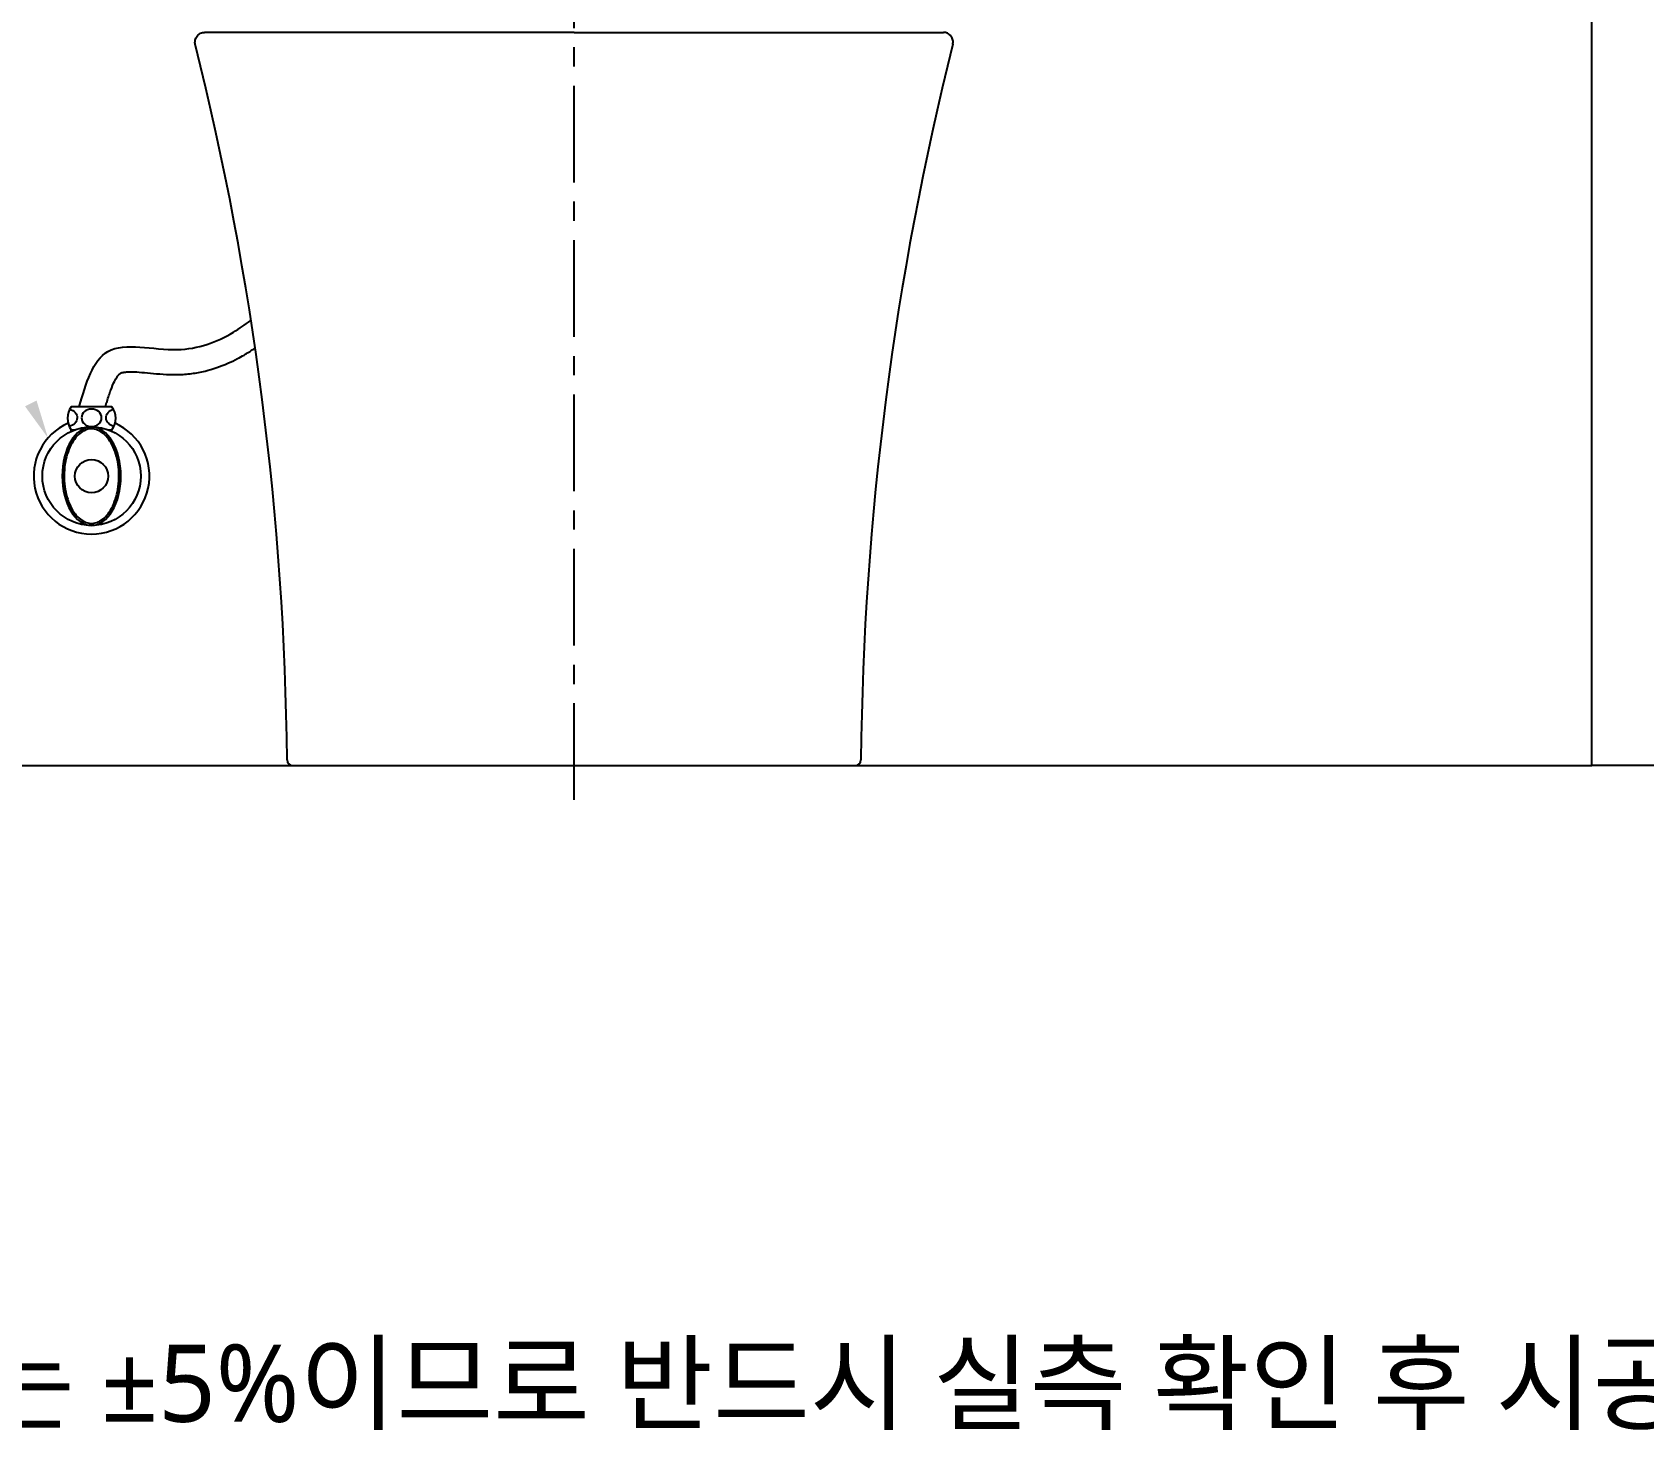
# Model space of a CAD drawing. Extents: x 8541 to 14664, y -60 to 2468.
# Drawn here: x 13148 to 13983, y -60 to 667 of the extents above; entities that cross this region are included whole.
import ezdxf

# ---------------------------------------------------------------- set-up
doc = ezdxf.new("R2010")
doc.units = 0
doc.header["$LTSCALE"] = 20
doc.header["$MEASUREMENT"] = 0
doc.linetypes.add('CENTER', pattern=[2, 1.25, -0.25, 0.25, -0.25])
doc.layers.get('0').update_dxf_attribs({"linetype": 'CONTINUOUS'})
for name, color, linetype in [('3', 3, 'CONTINUOUS'), ('4', 4, 'CONTINUOUS'), ('6', 6, 'CONTINUOUS'), ('66', 7, 'CONTINUOUS'), ('CENTER', 2, 'CENTER')]:
    doc.layers.add(name, color=color, linetype=linetype)
doc.styles.add('GHS', font='romans', dxfattribs={"bigfont": 'ghs'})

msp = doc.modelspace()

# ---------------------------------------------------------------- linework, layer by layer
at = {"color": 7}
msp.add_line((13282.8, 287.37), (13574.2, 287.37), dxfattribs=at)
for centre, radius, start, end in [((11683.95, 274.07), 1595.94, 0.58396, 14.03823), ((15173.05, 274.07), 1595.94, 165.96177, 179.41604), ((13282.8, 290.37), 3, 180.58396, 270), ((13574.2, 290.37), 3, 270, 359.41604)]:
    msp.add_arc(centre, radius, start, end, dxfattribs=at)
msp.add_open_spline([(13232.22, 661.2), (13232.14, 661.53), (13232.05, 662.23), (13232.14, 663.34), (13232.49, 664.46), (13233.12, 665.49), (13233.98, 666.34), (13234.98, 666.95), (13236.04, 667.3), (13236.74, 667.37), (13237.09, 667.37)], degree=3, knots=[0, 0, 0, 0, 0.114974, 0.238051, 0.367333, 0.500001, 0.632668, 0.76195, 0.885027, 1, 1, 1, 1], dxfattribs=at)
at = {"color": 4}
msp.add_spline([(13172.15, 473.38), (13187, 502), (13223, 503), (13252, 512), (13261, 518)], degree=3, dxfattribs=at)
msp.add_open_spline([(13185.68, 473.38), (13185.96, 474.33), (13186.24, 475.25), (13187.15, 478.23), (13187.79, 480.18), (13189.09, 483.67), (13189.74, 485.22), (13190.85, 487.42), (13191.31, 488.21), (13192.14, 489.44), (13192.51, 489.88), (13193.01, 490.39), (13193.17, 490.52), (13193.35, 490.65), (13193.4, 490.68), (13193.48, 490.73), (13193.52, 490.75), (13193.65, 490.81), (13193.73, 490.85), (13194.07, 490.97), (13194.41, 491.07), (13195.34, 491.25), (13195.92, 491.33), (13197.3, 491.44), (13198.1, 491.46), (13199.88, 491.45), (13200.85, 491.42), (13203.59, 491.26), (13205.47, 491.1), (13209.49, 490.72), (13211.64, 490.51), (13216.14, 490.16), (13218.5, 490.02), (13221.68, 489.98), (13222.42, 489.99), (13224.39, 490.03), (13225.61, 490.09), (13228.03, 490.27), (13229.22, 490.4), (13232.77, 490.87), (13235.09, 491.31), (13241.45, 492.86), (13245.37, 494.23), (13250.83, 496.62), (13252.54, 497.45), (13255.33, 498.91), (13256.43, 499.53), (13258.36, 500.65), (13259.19, 501.15), (13260.81, 502.16), (13261.6, 502.67), (13262.68, 503.38), (13262.97, 503.58), (13263.27, 503.78)], degree=3, knots=[3.272003, 3.272003, 3.272003, 3.272003, 5.912553, 5.912553, 11.997888, 11.997888, 18.083224, 18.083224, 22.559726, 22.559726, 27.036228, 27.036228, 30.330999, 30.330999, 32.157864, 32.157864, 33.747579, 33.747579, 35.337295, 35.337295, 38.850695, 38.850695, 42.364094, 42.364094, 45.877494, 45.877494, 49.390893, 49.390893, 55.084002, 55.084002, 60.777111, 60.777111, 66.470219, 66.470219, 68.152068, 68.152068, 70.932678, 70.932678, 73.713288, 73.713288, 79.274508, 79.274508, 89.408067, 89.408067, 94.188935, 94.188935, 97.419105, 97.419105, 99.930132, 99.930132, 102.441159, 102.441159, 103.418808, 103.418808, 103.418808, 103.418808], dxfattribs=at)
at = {"layer": '3', "color": 7}
msp.add_lwpolyline([(12028.5, 2212.4), (12028.5, 2467.78), (14663.64, 2467.78), (14663.64, 287.37), (13956, 287.37)], dxfattribs=at)
at = {"layer": '3', "extrusion": (0, 0, -1)}
msp.add_solid([(-13144.03, 473.57), (-13155.94, 457.16), (-13150, 476.54)], dxfattribs=at)
at = {"layer": '4'}
for p, q in [((13189, 473.38), (13168, 473.38)), ((13168, 460.62), (13168, 461.38)), ((13168, 461.38), (13169.88, 461.38)), ((13169.25, 461.15), (13169.25, 461.38)), ((13187.12, 461.38), (13189, 461.38)), ((13187.75, 461.15), (13187.75, 461.38)), ((13189, 460.62), (13189, 461.38))]:
    msp.add_line(p, q, dxfattribs=at)
for radius in [25.5, 8.62]:
    msp.add_circle((13178.5, 437.38), radius, dxfattribs=at)
for centre, radius, start, end in [((13176, 467.38), 10, 143.1301, 216.8699), ((13181, 467.38), 10, 323.1301, 36.8699), ((13178.5, 437.38), 30, 113.91725, 66.08275)]:
    msp.add_arc(centre, radius, start, end, dxfattribs=at)
at = {"layer": '4', "extrusion": (0, 0, -1)}
for centre, start_param, end_param in [((13165.82, 467.61), 1.824119, 4.49897), ((13191.27, 467.61), 4.942097, 7.58465)]:
    msp.add_ellipse(centre, major_axis=(-5.23, 0), ratio=0.866391, start_param=start_param, end_param=end_param, dxfattribs=at)
for centre, major_axis, ratio in [((13178.5, 467.61), (-5.23, 0), 0.866391), ((13178.5, 437.38), (0, 25.5), 0.596529)]:
    msp.add_ellipse(centre, major_axis=major_axis, ratio=ratio, dxfattribs=at)
at = {"layer": '4'}
msp.add_open_spline([(13178.5, 461.88), (13180.58, 461.88), (13182.68, 461.07), (13186.58, 457.83), (13188.35, 455.39), (13191.07, 449.36), (13192.03, 445.78), (13192.88, 438.27), (13192.78, 434.34), (13191.54, 426.98), (13190.41, 423.56), (13187.4, 417.97), (13185.52, 415.81), (13181.52, 413.17), (13179.41, 412.67), (13175.26, 413.27), (13173.17, 414.39), (13169.42, 418.22), (13167.77, 420.93), (13165.36, 427.35), (13164.6, 431.06), (13164.13, 438.67), (13164.44, 442.57), (13166.04, 449.71), (13167.34, 452.95), (13170.61, 458.06), (13172.57, 459.92), (13175.89, 461.57), (13177.2, 461.88), (13178.5, 461.88)], degree=3, knots=[0, 0, 0, 0, 0.46111, 0.46111, 0.922219, 0.922219, 1.383329, 1.383329, 1.844439, 1.844439, 2.305549, 2.305549, 2.766658, 2.766658, 3.227768, 3.227768, 3.688878, 3.688878, 4.149988, 4.149988, 4.611097, 4.611097, 5.072207, 5.072207, 5.533317, 5.533317, 5.994427, 5.994427, 6.283185, 6.283185, 6.283185, 6.283185], dxfattribs=at)
at = {"layer": '6', "color": 6}
msp.add_lwpolyline([(13266, 2212.4), (12028.5, 2212.4), (12028.5, 287.37), (13956, 287.37), (13956, 1287.37)], dxfattribs=at)
at = {"layer": '66', "color": 7, "linetype": 'Continuous'}
for points, degree, knots in [([(13428.5, 667.37), (13399.75, 667.37), (13373.17, 667.37), (13357.42, 667.37), (13342.5, 667.37), (13335.18, 667.37), (13328.2, 667.37), (13317.08, 667.37), (13306.74, 667.37), (13296.75, 667.37), (13288.45, 667.37), (13276.55, 667.37), (13268.01, 667.37), (13258.62, 667.37), (13251.82, 667.37), (13245.26, 667.37), (13241.6, 667.37), (13240.96, 667.37), (13237.09, 667.37)], 2, [0, 0, 0, 0.1324372, 0.1324372, 0.2207287, 0.2207287, 0.2648745, 0.2648745, 0.3405529, 0.3405529, 0.4162313, 0.4162313, 0.5297489, 0.5297489, 0.6621861, 0.6621861, 0.7946234, 0.7946234, 0.8178923, 0.8178923, 0.8178923]), ([(13428.5, 667.37), (13457.24, 667.37), (13483.83, 667.37), (13499.58, 667.37), (13514.49, 667.37), (13521.82, 667.37), (13528.8, 667.37), (13539.92, 667.37), (13550.26, 667.37), (13560.25, 667.37), (13568.55, 667.37), (13580.45, 667.37), (13588.99, 667.37), (13598.38, 667.37), (13605.18, 667.37), (13611.74, 667.37), (13615.4, 667.37), (13616.07, 667.37), (13619.91, 667.37)], 2, [0, 0, 0, 0.1324372, 0.1324372, 0.2207287, 0.2207287, 0.2648745, 0.2648745, 0.3405529, 0.3405529, 0.4162313, 0.4162313, 0.5297489, 0.5297489, 0.6621861, 0.6621861, 0.7946234, 0.7946234, 0.8188389, 0.8188389, 0.8188389]), ([(13624.78, 661.2), (13624.86, 661.53), (13624.95, 662.23), (13624.86, 663.34), (13624.51, 664.46), (13623.88, 665.49), (13623.02, 666.34), (13622.02, 666.95), (13620.96, 667.3), (13620.25, 667.37), (13619.91, 667.37)], 3, [0, 0, 0, 0, 0.114974, 0.238051, 0.367333, 0.500001, 0.632668, 0.76195, 0.885027, 1, 1, 1, 1])]:
    msp.add_open_spline(points, degree=degree, knots=knots, dxfattribs=at)
at = {"layer": 'CENTER', "color": 1, "linetype": 'CENTER', "ltscale": 2}
msp.add_line((13428.5, 269.64), (13428.5, 805), dxfattribs=at)

# ---------------------------------------------------------------- texts
at = {"layer": '3', "color": 1, "insert": (12015.64, -12.76), "char_height": 40, "attachment_point": 1, "style": 'GHS'}
msp.add_mtext_dynamic_manual_height_columns('{\\fNanumGothic|b0|i0|c129|p50;※주의: 비데 개폐높이 포함, 설치부위 도기허용차는 ±5%이므로 반드시 실측 확인 후 시공하십시오.}', width=2648.2618, gutter_width=13.51, heights=[0], dxfattribs=at)

doc.saveas('drawing.dxf')
